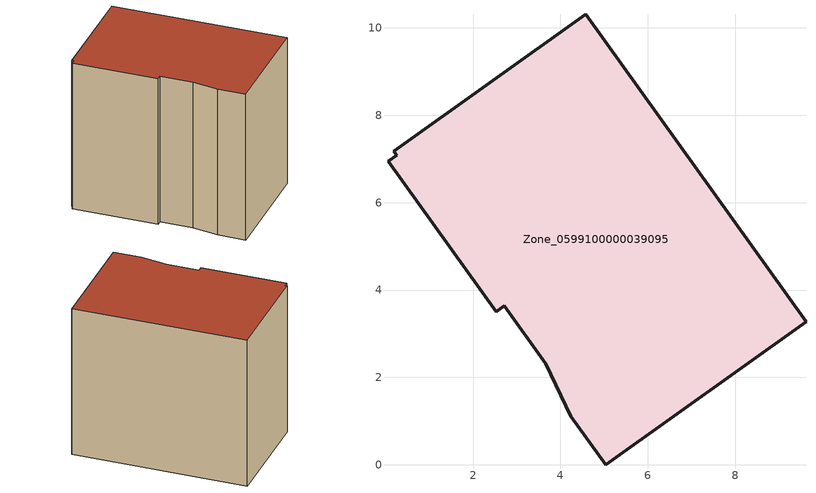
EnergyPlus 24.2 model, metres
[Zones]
Zone_0599100000039095
 floor ground (C_G): 3.66,2.31 2.71,3.64 2.53,3.51 0.07,6.95 0.25,7.08 0.18,7.17 4.58,10.31 9.62,3.27 5.04,0 4.24,1.12 z0
 wall outside (C_F): 9.62,3.27 4.58,10.31 0.18,7.17 0.25,7.08 0.07,6.95 2.53,3.51 2.71,3.64 3.66,2.31 4.24,1.12 5.04,0 9.62,3.27 z0:7.77
 roof outside (C_R): 2.71,3.64 3.66,2.31 4.24,1.12 5.04,0 9.62,3.27 4.58,10.31 0.18,7.17 0.25,7.08 0.07,6.95 2.53,3.51 z7.77
[BUILDING]
Pand.0599100000039095: North Axis=0; Terrain=City; Loads Convergence Tolerance Value=0.04; Temperature Convergence Tolerance Value=0.4; Solar Distribution=FullExterior; Maximum Number of Warmup Days=25; Minimum Number of Warmup Days=1
[Site:Location]
Rotterdam.The.Hague.AP_ZH_NLD Design_Conditions: Latitude=51.96; Longitude=4.45; Time Zone=1; Elevation=-4.5
[SITE:GROUNDTEMPERATURE:BUILDINGSURFACE]
18, 18, 18, 18, 18, 18, 18, 18, 18, 18, 18, 18
[MATERIAL] Thermal Absorptance=0.9; Solar Absorptance=0.7; Visible Absorptance=0.7
Name | Roughness | Thickness | Conductivity | Density | Specific Heat
G.TC.1975-1991 | MediumSmooth | 0.15 | 0.288461 | 540 | 1210
F.TC.1975-1991 | Rough | 0.3 | 0.230769 | 1920 | 840
R.TC.1975-1991 | MediumRough | 0.2 | 0.153846 | 1500 | 1000
[CONSTRUCTION]
C_G: G.TC.1975-1991
C_F: F.TC.1975-1991
C_R: R.TC.1975-1991
[ZONE]
Zone_0599100000039095: Type=1; Multiplier=1; Ceiling Height=Autocalculate; Volume=Autocalculate; Floor Area=autocalculate; Part of Total Floor Area=Yes
[ZONEINFILTRATION:DESIGNFLOWRATE]
Infil_Zone_0599100000039095: Zone or ZoneList or Space or SpaceList=Zone_0599100000039095; Schedule=AlwaysOn; Design Flow Rate Calculation Method=Flow/Area; Flow Rate per Floor Area=0.003; Constant Term Coefficient=1; Temperature Term Coefficient=0; Velocity Term Coefficient=0; Velocity Squared Term Coefficient=0
[HVACTEMPLATE:ZONE:IDEALLOADSAIRSYSTEM]
Zone_0599100000039095: Maximum Heating Supply Air Temperature=50; Minimum Cooling Supply Air Temperature=13; Maximum Heating Supply Air Humidity Ratio=0.0156; Minimum Cooling Supply Air Humidity Ratio=0.0077; Heating Limit=NoLimit; Cooling Limit=NoLimit; Dehumidification Control Type=ConstantSensibleHeatRatio; Cooling Sensible Heat Ratio=0.7; Dehumidification Setpoint=60; Humidification Control Type=None; Humidification Setpoint=30; Outdoor Air Method=None; Outdoor Air Flow Rate per Person=0.00944; Outdoor Air Flow Rate per Zone Floor Area=0; Outdoor Air Flow Rate per Zone=0; Demand Controlled Ventilation Type=None; Outdoor Air Economizer Type=NoEconomizer; Heat Recovery Type=None; Sensible Heat Recovery Effectiveness=0.7; Latent Heat Recovery Effectiveness=0.65
[ZONECONTROL:THERMOSTAT]
ThermostatControl_Zone_0599100000039095: Zone or ZoneList=Zone_0599100000039095; Control Type Schedule=DualSetpointControlType; Control 1=Thermostat_Zone_0599100000039095; Temperature Difference Between Cutout And Setpoint=0
[THERMOSTATSETPOINT:DUALSETPOINT]
Thermostat_Zone_0599100000039095: Heating Setpoint Temperature Schedule=HeatingSetpoint_Zone_0599100000039095; Cooling Setpoint Temperature Schedule=CoolingSetpoint_Zone_0599100000039095
[SCHEDULE:COMPACT]
HeatingSetpoint_Zone_0599100000039095: Through: 12/31, For: AllDays, Until: 24:00, 21
CoolingSetpoint_Zone_0599100000039095: Through: 12/31, For: AllDays, Until: 24:00, 24
DualSetpointControlType: Through: 12/31, For: AllDays, Until: 24:00, 4
AlwaysOn: Through: 12/31, For: AllDays, Until: 24:00, 1
